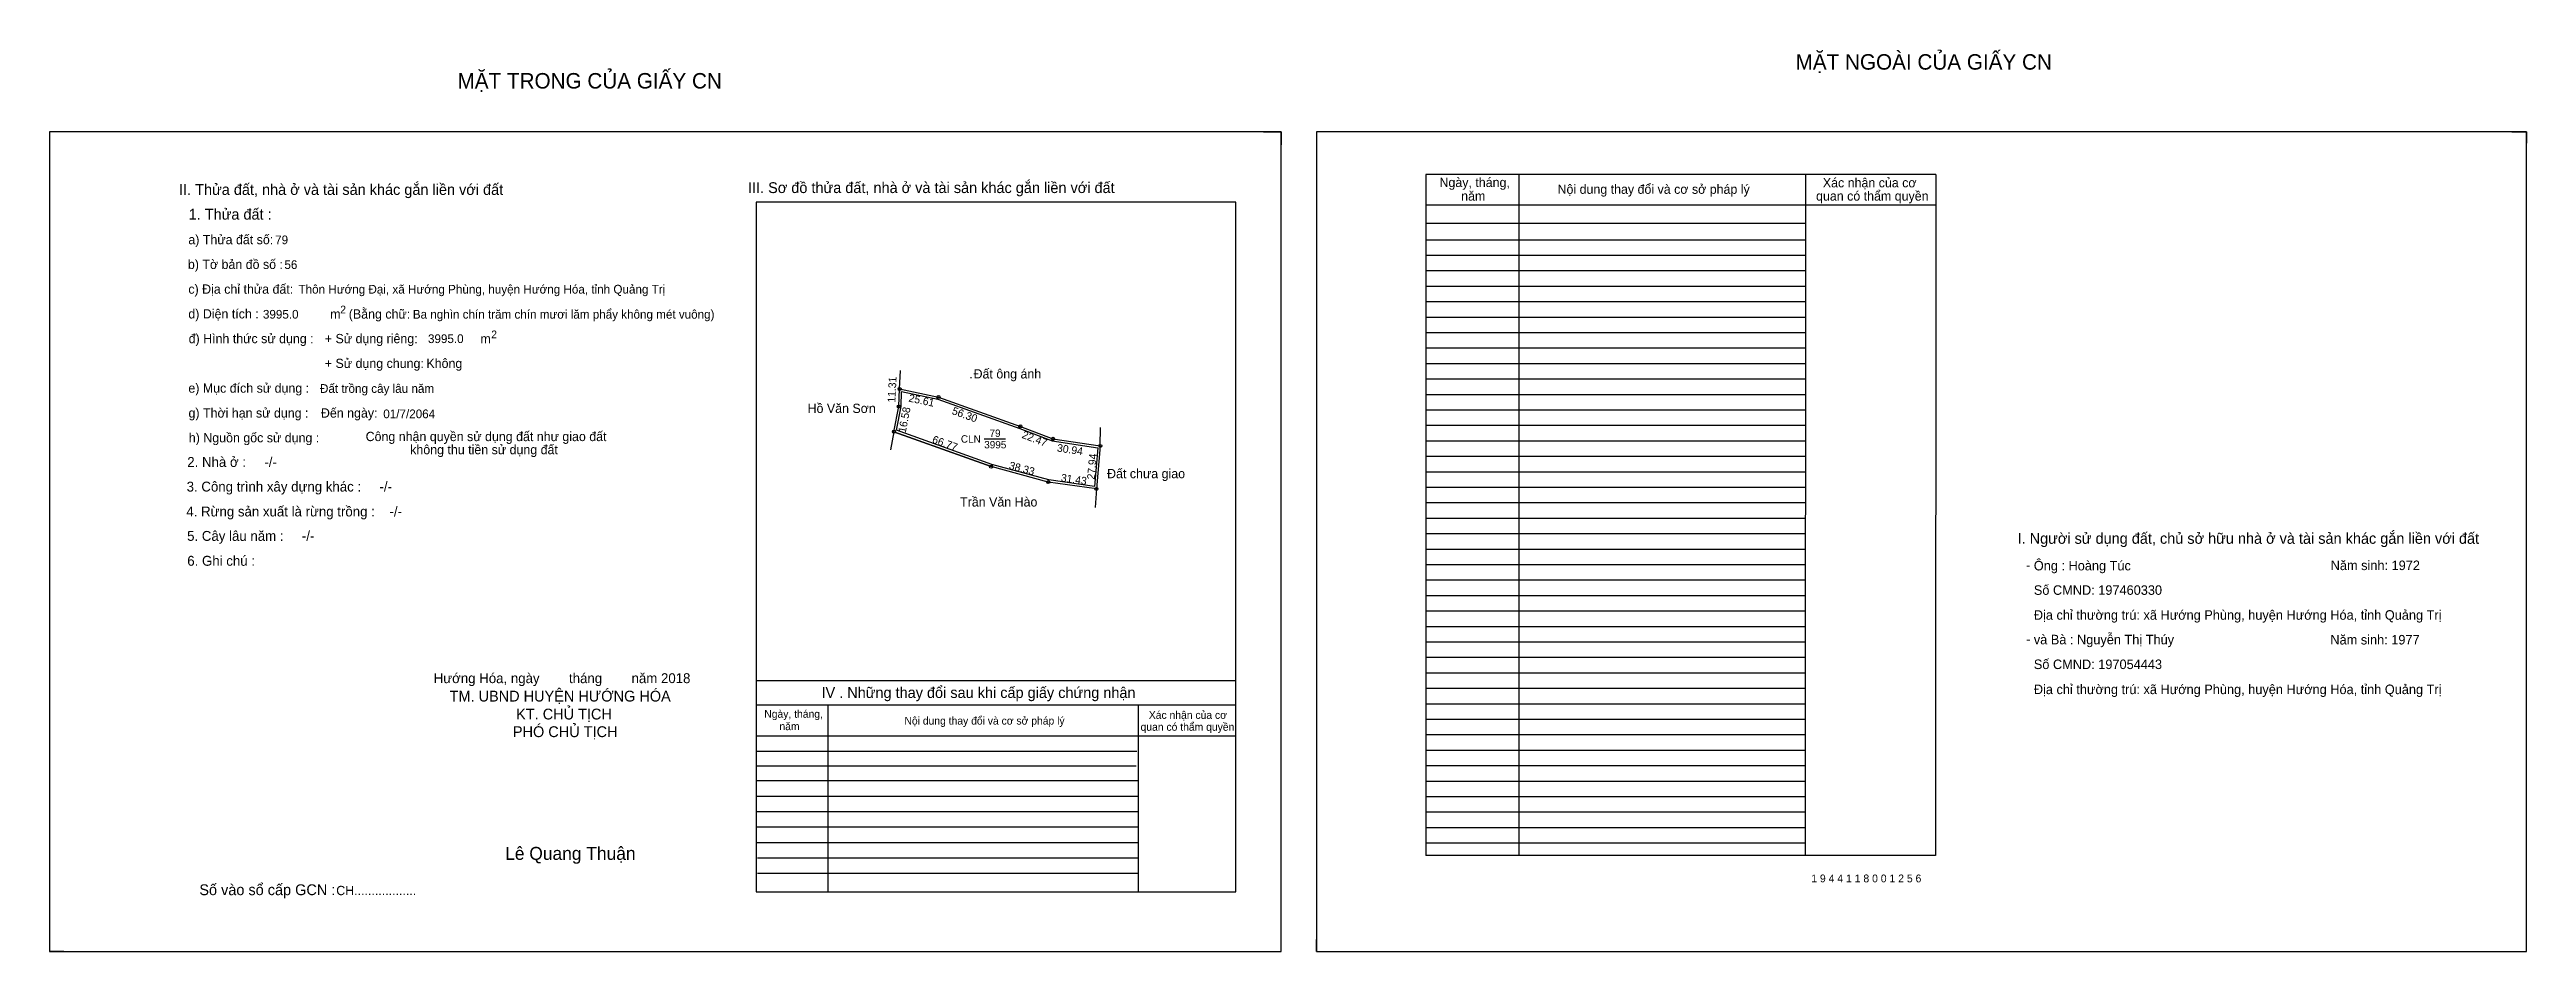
# Model space of a CAD drawing. Extents: x 532375 to 535884, y 1848334 to 1848922.
# Drawn here: x 534282 to 535884, y 1848338 to 1848922 of the extents above.
import ezdxf

# ---------------------------------------------------------------- set-up
doc = ezdxf.new("R2010")
doc.units = 0
for name, color, linetype in [('Default', 7, 'Continuous'), ('Level 10', 7, 'Continuous'), ('Level 11', 7, 'Continuous'), ('Level 13', 7, 'Continuous'), ('Level 27', 7, 'Continuous'), ('Level 36', 7, 'Continuous'), ('Level 49', 7, 'Continuous'), ('Level 55', 7, 'Continuous'), ('Level 6', 7, 'Continuous'), ('Level 60', 7, 'Continuous'), ('Level 7', 7, 'Continuous'), ('Level 8', 7, 'Continuous'), ('Level 9', 7, 'Continuous')]:
    doc.layers.add(name, color=color, linetype=linetype)

msp = doc.modelspace()

# ---------------------------------------------------------------- linework, layer by layer
at = {"layer": 'Level 10'}
for p, q in [((535067.2, 1848868.5), (535078.5, 1848868.5)), ((535078.5, 1848868.5), (535078.5, 1848860.1)), ((535874, 1848868.5), (535883.6, 1848868.5)), ((535883.6, 1848868.5), (535883.6, 1848861.1)), ((534831.9, 1848702.2), (534857, 1848697)), ((534828.2, 1848674.6), (534891, 1848652)), ((534282.4, 1848346.3), (534282.4, 1848338.5)), ((535101.3, 1848338.5), (535101.3, 1848346.3)), ((534291.6, 1848338.5), (534282.4, 1848338.5)), ((535101.3, 1848338.5), (535108.4, 1848338.5))]:
    msp.add_line(p, q, dxfattribs=at)
for points in [[(534282.4, 1848338.5), (535078.5, 1848338.5), (535078.5, 1848868.5), (534282.4, 1848868.5)], [(535101.3, 1848338.5), (535883.6, 1848338.5), (535883.6, 1848868.5), (535101.3, 1848868.5)], [(534961.6, 1848665.4), (534959.1, 1848637.6), (534928, 1848642), (534891, 1848652), (534828.2, 1848674.6), (534831.4, 1848690.9), (534831.9, 1848702.2), (534857, 1848697), (534910, 1848678), (534931, 1848670)], [(534960.1, 1848664.2), (534957.8, 1848639.1), (534928.3, 1848643.4), (534891.4, 1848653.3), (534829.8, 1848675.6), (534832.8, 1848690.8), (534833.2, 1848700.5), (534856.6, 1848695.6), (534909.5, 1848676.7), (534930.6, 1848668.6)]]:
    msp.add_lwpolyline(points, close=True, dxfattribs=at)
at = {"layer": 'Level 11'}
for centre in [(534831.9, 1848702.2), (534857, 1848697), (534831.4, 1848690.9), (534828.2, 1848674.6), (534910, 1848678), (534931, 1848670), (534961.6, 1848665.4), (534961.6, 1848665.4), (534891, 1848652), (534928, 1848642), (534959.1, 1848637.6)]:
    msp.add_circle(centre, 1, dxfattribs=at)
at = {"layer": 'Level 27'}
for p, q in [((534831.9, 1848702.2), (534832.5, 1848714.2)), ((534828.2, 1848674.6), (534825.9, 1848662.9)), ((534961.6, 1848665.4), (534961.8, 1848677.4)), ((534959.1, 1848637.6), (534958.4, 1848625.6))]:
    msp.add_line(p, q, dxfattribs=at)
at = {"layer": 'Level 7'}
for p, q in [((535417.3, 1848798.5), (535172.1, 1848798.5)), ((535417.3, 1848788.5), (535172.1, 1848788.5)), ((535417.3, 1848778.5), (535172.1, 1848778.5)), ((535417.3, 1848768.5), (535172.1, 1848768.5)), ((535417.3, 1848758.5), (535172.1, 1848758.5)), ((535417.3, 1848748.5), (535172.1, 1848748.5)), ((535417.3, 1848738.5), (535172.1, 1848738.5)), ((535417.3, 1848728.5), (535172.1, 1848728.5)), ((535417.3, 1848718.5), (535172.1, 1848718.5)), ((535417.3, 1848708.5), (535172.1, 1848708.5)), ((535417.3, 1848698.5), (535172.1, 1848698.5)), ((535417.3, 1848688.5), (535172.1, 1848688.5)), ((535417.3, 1848678.5), (535172.1, 1848678.5)), ((535417.3, 1848668.5), (535172.1, 1848668.5)), ((535417.3, 1848658.5), (535172.1, 1848658.5)), ((535417.3, 1848648.5), (535172.1, 1848648.5)), ((535417.3, 1848638.5), (535172.1, 1848638.5)), ((535417.3, 1848628.5), (535172.1, 1848628.5)), ((535417.3, 1848618.5), (535172.1, 1848618.5)), ((535417.3, 1848608.5), (535172.1, 1848608.5)), ((535417.3, 1848598.5), (535172.1, 1848598.5)), ((535417.3, 1848588.5), (535172.1, 1848588.5)), ((535417.3, 1848578.5), (535172.1, 1848578.5)), ((535417.3, 1848568.5), (535172.1, 1848568.5)), ((535417.3, 1848558.5), (535172.1, 1848558.5)), ((535417.3, 1848548.5), (535172.1, 1848548.5)), ((535417.3, 1848538.5), (535172.1, 1848538.5)), ((535417.3, 1848528.5), (535172.1, 1848528.5)), ((535417.3, 1848518.5), (535172.1, 1848518.5)), ((535417.3, 1848508.5), (535172.1, 1848508.5)), ((535417.3, 1848498.5), (535172.1, 1848498.5)), ((535417.3, 1848488.5), (535172.1, 1848488.5)), ((535417.3, 1848478.5), (535172.1, 1848478.5)), ((534985.3, 1848467.8), (534739.2, 1848467.8)), ((534984.8, 1848458.3), (534739.2, 1848458.3)), ((535417.3, 1848468.5), (535172.1, 1848468.5)), ((535417.3, 1848458.5), (535172.1, 1848458.5)), ((534986.1, 1848448.8), (534739.2, 1848448.8)), ((535417.3, 1848448.5), (535172.1, 1848448.5)), ((534986.1, 1848438.8), (534739.2, 1848438.8)), ((534986.1, 1848428.8), (534739.2, 1848428.8)), ((535417.3, 1848438.5), (535172.1, 1848438.5)), ((535417.3, 1848428.5), (535172.1, 1848428.5)), ((534986.1, 1848418.8), (534739.2, 1848418.8)), ((535417.3, 1848418.5), (535172.1, 1848418.5)), ((534986.1, 1848408.8), (534739.2, 1848408.8)), ((534986.1, 1848398.8), (534740, 1848398.8)), ((535417.3, 1848408.5), (535172.1, 1848408.5)), ((534986.1, 1848388.8), (534740, 1848388.8))]:
    msp.add_line(p, q, dxfattribs=at)
at = {"layer": 'Level 8'}
for p, q in [((535501.7, 1848841), (535172.1, 1848841)), ((535172.1, 1848841), (535172.1, 1848400.5)), ((535232.1, 1848841), (535232.1, 1848400.5)), ((535417.5, 1848840.8), (535417.3, 1848400.5)), ((535501.7, 1848841), (535501.6, 1848400.5)), ((535049.2, 1848823.1), (534739.2, 1848823.1)), ((534739.2, 1848823.1), (534739.2, 1848377.1)), ((535049.2, 1848377.1), (535049.2, 1848823.1)), ((535501.7, 1848821), (535172.1, 1848821)), ((535417.3, 1848809.2), (535172.1, 1848809.2)), ((535049.2, 1848513.5), (534739.2, 1848513.5)), ((535049.2, 1848497.8), (534739.2, 1848497.8)), ((534785.4, 1848497.8), (534785.4, 1848377.1)), ((534986.1, 1848497.8), (534986.1, 1848377.1)), ((535049.2, 1848477.8), (534739.2, 1848477.8)), ((535501.6, 1848400.5), (535172.1, 1848400.5)), ((534739.2, 1848377.1), (535049.2, 1848377.1))]:
    msp.add_line(p, q, dxfattribs=at)
at = {"layer": 'Level 9'}
msp.add_line((534886.6, 1848669.9), (534900.3, 1848669.9), dxfattribs=at)

# ---------------------------------------------------------------- texts
at = {"layer": 'Default'}
for s, p in [('e) Mục đích sử dụng :', (534372.1, 1848699.8)), ('g) Thời hạn sử dụng :', (534372.2, 1848683.7)), ('Đến ngày:', (534457.8, 1848683.7)), ('h) Nguồn gốc sử dụng :', (534372.4, 1848667.7)), ('Công nhận quyền sử dụng đất như giao đất', (534486.7, 1848668.5)), ('không thu tiền sử dụng đất', (534515.5, 1848660))]:
    msp.add_text(s, height=6, dxfattribs=at).set_placement(p)
at = {"layer": 'Level 13'}
for s, p in [('CLN', (534871.5, 1848667.5)), ('3995', (534886.6, 1848663.8)), ('79', (534890, 1848671.2))]:
    msp.add_text(s, height=4.8, dxfattribs=at).set_placement(p)
at = {"layer": 'Level 36'}
for p in [(534876.9, 1848709), (534982.8, 1848645.1)]:
    msp.add_text('.', height=6, dxfattribs=at).set_placement(p)
at = {"layer": 'Level 49'}
for s, rotation, p in [('11.31', 87.1629, (534829.1, 1848693.3)), ('25.61', 348.2381, (534837.4, 1848694.1)), ('16.58', 78.9409, (534835.8, 1848673.6)), ('56.30', 340.2777, (534865.3, 1848686.1)), ('66.77', 340.1701, (534852.5, 1848667.6)), ('22.47', 339.1455, (534910.5, 1848670.7)), ('30.94', 351.4115, (534933.4, 1848661.8)), ('38.33', 344.876, (534902.2, 1848650.6)), ('27.94', 84.9077, (534958, 1848643.5)), ('31.43', 351.8596, (534935.9, 1848642.5))]:
    msp.add_text(s, height=5, rotation=rotation, dxfattribs=at).set_placement(p)
at = {"layer": 'Level 55'}
for s, height, p in [('1', 0.8, (534831.7, 1848702.2)), ('42', 0.22, (534831.8, 1848702)), ('42', 0.22, (534831.8, 1848702)), ('0', 0.22, (534831.9, 1848702)), ('0', 0.22, (534831.9, 1848702)), ('2', 0.8, (534856.7, 1848697)), ('10', 0.8, (534830.8, 1848690.9)), ('42', 0.22, (534831.2, 1848690.7)), ('42', 0.22, (534831.2, 1848690.7)), ('0', 0.22, (534856.9, 1848696.8)), ('0', 0.22, (534856.9, 1848696.8)), ('9', 0.8, (534827.9, 1848674.6)), ('42', 0.22, (534828, 1848674.4)), ('64', 0.22, (534828, 1848674.4)), ('42', 0.22, (534828, 1848674.4)), ('3', 0.8, (534909.8, 1848678)), ('0', 0.22, (534909.9, 1848677.8)), ('0', 0.22, (534909.9, 1848677.8)), ('4', 0.8, (534930.7, 1848670)), ('0', 0.22, (534930.9, 1848669.8)), ('0', 0.22, (534930.9, 1848669.8)), ('5', 0.8, (534961.3, 1848665.4)), ('8', 0.8, (534890.7, 1848652)), ('64', 0.22, (534890.8, 1848651.8)), ('0', 0.22, (534961.5, 1848665.2)), ('0', 0.22, (534961.5, 1848665.2)), ('0', 0.22, (534961.5, 1848665.2)), ('7', 0.8, (534927.7, 1848642)), ('64', 0.22, (534927.8, 1848641.8)), ('6', 0.8, (534958.8, 1848637.6)), ('0', 0.22, (534959, 1848637.3)), ('64', 0.22, (534959, 1848637.3))]:
    msp.add_text(s, height=height, dxfattribs=at).set_placement(p)
at = {"layer": 'Level 6'}
for s, height, p in [('79', 5.63, (534428.2, 1848795.8)), ('56', 5.63, (534434.2, 1848779.8)), ('Thôn Hướng Đại, xã Hướng Phùng, huyện Hướng Hóa, tỉnh Quảng Trị', 5.64, (534443.3, 1848763.9)), ('3995.0', 5.63, (534420.3, 1848747.7)), ('Ba nghìn chín trăm chín mươi lăm phẩy không mét vuông)', 5.632, (534517.2, 1848747.7)), ('3995.0', 5.63, (534527, 1848731.9)), ('Đất trồng cây lâu năm', 5.64, (534457.2, 1848699.7)), ('01/7/2064', 5.64, (534498.1, 1848683.3)), ('Ông : Hoàng Túc', 6.16, (535565.1, 1848584.9)), ('Năm sinh: 1972', 6.16, (535757, 1848585.1)), ('Số CMND: 197460330', 6.16, (535565.1, 1848569.1)), ('Địa chỉ thường trú: xã Hướng Phùng, huyện Hướng Hóa, tỉnh Quảng Trị', 6.16, (535565.1, 1848553)), ('và Bà : Nguyễn Thị Thúy', 6.16, (535565.1, 1848537.1)), ('Năm sinh: 1977', 6.16, (535756.8, 1848537)), ('Số CMND: 197054443', 6.16, (535565.1, 1848521.1)), ('Địa chỉ thường trú: xã Hướng Phùng, huyện Hướng Hóa, tỉnh Quảng Trị', 6.16, (535565.1, 1848504.9)), ('1 9 4 4 1 1 8 0 0 1 2 5 6', 5.04, (535421.2, 1848383.2))]:
    msp.add_text(s, height=height, dxfattribs=at).set_placement(p)
at = {"layer": 'Level 60'}
for s, p in [('Đất ông ánh', (534879.7, 1848709)), ('Hồ Văn Sơn', (534772.4, 1848686.7)), ('Đất chưa giao', (534966, 1848644.5)), ('Trần Văn Hào', (534871, 1848626.2))]:
    msp.add_text(s, height=6, dxfattribs=at).set_placement(p)
at = {"layer": 'Level 7'}
for s, height, p in [('MẶT NGOÀI CỦA GIẤY CN', 10, (535411.1, 1848908.7)), ('MẶT TRONG CỦA GIẤY CN', 10, (534546.1, 1848896.5)), ('II. Thửa đất, nhà ở và tài sản khác gắn liền với đất', 7, (534366.1, 1848827.7)), ('III. Sơ đồ thửa đất, nhà ở và tài sản khác gắn liền với đất', 7, (534733.9, 1848828.9)), ('Ngày, tháng,', 6, (535180.9, 1848832.8)), ('năm', 6, (535194.9, 1848824)), ('Nội dung thay đổi và cơ sở pháp lý', 6, (535257.2, 1848828.4)), (' quan có thẩm quyền', 6, (535422.1, 1848824)), ('Xác nhận của cơ', 6, (535428.7, 1848832.6)), ('1. Thửa đất :', 7, (534372.3, 1848811.7)), ('a) Thửa đất số:', 6, (534372.1, 1848795.8)), ('b) Tờ bản đồ số :', 6, (534371.8, 1848779.8)), ('c) Địa chỉ thửa đất:', 6, (534372.1, 1848763.8)), ('d) Diện tích :', 6, (534372.1, 1848747.8)), ('m', 6, (534463.8, 1848747.7)), ('2', 5, (534470.3, 1848751.1)), ('(Bằng chữ:', 6, (534475.8, 1848747.7)), ('đ) Hình thức sử dụng :', 6, (534372.3, 1848731.8)), ('+ Sử dụng riêng:', 6, (534460.3, 1848731.8)), ('m', 6, (534560.9, 1848731.7)), ('2', 5, (534567.9, 1848735)), ('+ Sử dụng chung:', 6, (534460.3, 1848715.8)), ('Không', 6, (534526, 1848715.8)), ('2. Nhà ở :     -/-', 6.4, (534371.4, 1848651.8)), ('3. Công trình xây dựng khác :     -/-', 6.4, (534371, 1848635.9)), ('4. Rừng sản xuất là rừng trồng :    -/-', 6.4, (534370.8, 1848619.8)), ('5. Cây lâu năm :     -/-', 6.4, (534371.3, 1848604)), ('I. Người sử dụng đất, chủ sở hữu nhà ở và tài sản khác gắn liền với đất', 7, (535554.6, 1848602.1)), ('6. Ghi chú :', 6.4, (534371.4, 1848587.9)), ('-', 6.4, (535560, 1848585.1)), ('-', 6.4, (535560.1, 1848537.3)), ('Hướng Hóa, ngày        tháng        năm 2018', 6.4, (534530.7, 1848512)), ('TM. UBND HUYỆN HƯỚNG HÓA', 7, (534541, 1848500.1)), ('IV . Những thay đổi sau khi cấp giấy chứng nhận', 7, (534781.4, 1848502.4)), ('KT. CHỦ TỊCH', 7, (534584, 1848488.5)), ('Ngày, tháng,', 5, (534744.4, 1848489.6)), ('Nội dung thay đổi và cơ sở pháp lý', 5, (534835, 1848485.2)), ('Xác nhận của cơ', 5, (534993, 1848488.9)), ('PHÓ CHỦ TỊCH', 7, (534581.9, 1848477.1)), ('năm', 5, (534754.2, 1848481.6)), (' quan có thẩm quyền', 5, (534985.8, 1848481.2)), ('Lê Quang Thuận', 8.4, (534576.9, 1848397.7)), ('Số vào sổ cấp GCN :', 7, (534379.2, 1848374.9)), ('CH..................', 6, (534467.7, 1848374.9))]:
    msp.add_text(s, height=height, dxfattribs=at).set_placement(p)

doc.saveas('drawing.dxf')
